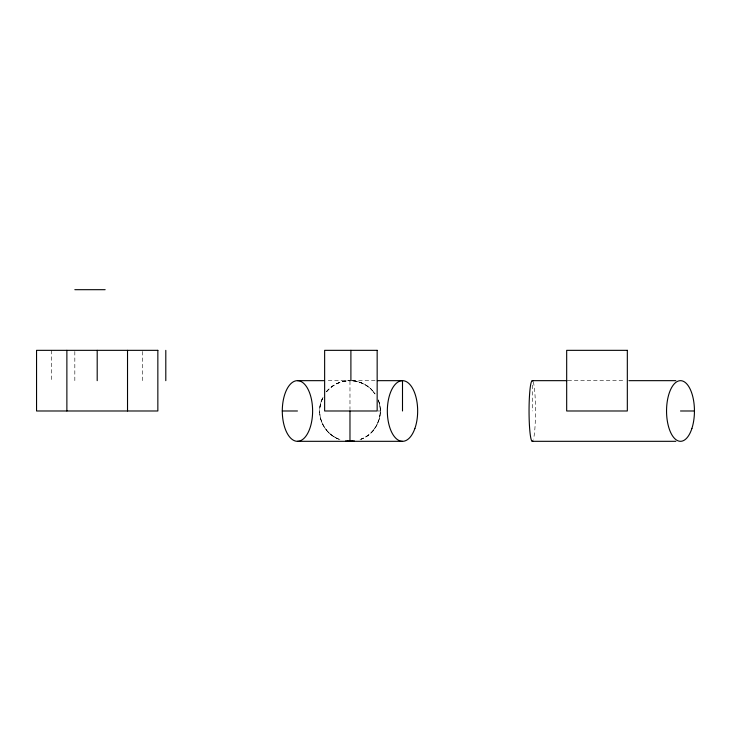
<?xml version="1.0" encoding="UTF-8"?>
<svg xmlns="http://www.w3.org/2000/svg" width="731" height="731" viewBox="0 0 731 731"><rect width="100%" height="100%" fill="white"/><g stroke="black" fill="none" stroke-linecap="round" stroke-linejoin="round"><path stroke-width="0.55" stroke-dasharray="3.65 2.74" d="M378.439 400.524C384.241 415.281 376.227 433.465 361.379 439.084M319.812 407.871L321.028 401.931L323.34 396.494L320.617 403.375A26.49 22.935 -90 0 0 320.617 418.598C322.938 427.754 329.8 435.557 338.563 439.084M373.358 430.294L376.611 425.479L379.334 418.598A26.49 22.935 -90 0 0 379.334 403.375L378.229 400.076M326.593 391.679C332.267 384.789 341.048 380.65 349.975 380.659L325.999 380.659M352.26 380.659L376.017 380.659M567.941 380.659L624.777 380.659M378.055 410.986L380.303 410.986M352.881 380.805C361.754 381.646 370.124 386.598 375.094 394L371.421 389.541M328.53 432.432C323.659 427.534 320.534 420.974 319.812 414.102M532.269 385.164L532.269 410.986M349.975 381.089L349.975 409.424M142.691 351.465L142.691 380.659M74.827 351.474L74.827 380.659M51.709 350.341L51.709 380.659M378.174 399.82A30.327 30.327 0 0 1 361.132 439.185M338.809 439.185A30.327 30.327 0 0 1 323.038 397.061M326.428 391.871A30.327 30.327 0 0 1 375.359 394.393M326.465 391.514A37.491 32.466 -90 0 1 349.966 380.888M339.952 439.587A37.811 32.749 -90 0 1 328.457 432.533M352.872 380.915A37.811 32.749 -90 0 1 371.494 389.44M373.486 430.458A37.491 32.466 -90 0 1 359.99 439.578M533.155 381.829A30.327 3.216 -90 0 1 535.485 409.497A30.327 3.216 -90 0 1 533.456 439.185"/><path stroke-width="1.1" d="M74.827 289.686L105.154 289.686M297.453 380.659A30.327 15.159 -90 0 1 310.584 426.146A30.327 15.159 -90 0 1 284.322 426.146A30.327 15.159 -90 0 1 297.453 380.659L323.714 380.659M377.379 380.659L402.498 380.659L402.498 410.986M532.269 380.659L566.991 380.659M628.952 380.659L675.846 380.659M282.294 410.986L297.453 410.986M680.497 410.986L694.45 410.986M297.453 441.314L402.498 441.314M532.269 441.314L675.846 441.314M350.898 350.341L350.898 380.659M349.975 410.986L349.975 441.305M165.8 350.35L165.8 380.659M127.523 350.341L127.523 410.986M97.196 350.341L97.196 380.659M66.877 350.341L66.877 410.986M352.698 441.186A30.327 30.327 0 0 1 347.252 441.186M345.635 440.912A37.811 32.749 -90 0 0 349.975 441.14A37.491 32.466 -90 0 0 354.316 440.884M532.853 440.802A30.327 3.216 -90 0 1 529.052 410.986A30.327 3.216 -90 0 1 532.853 381.171M157.85 350.341L36.55 350.341L36.55 410.986L157.85 410.986L157.85 350.341M377.159 350.341L324.637 350.341L324.637 410.986L377.159 410.986L377.159 350.341M627.326 350.341L566.68 350.341L566.68 410.986L627.326 410.986L627.326 350.341M414.897 428.448A30.327 15.159 -90 0 0 403.859 380.787A30.327 15.159 -90 0 0 388.737 423.724A30.327 15.159 -90 0 0 414.897 428.448M691.901 428.448A30.327 13.953 -90 0 0 681.749 380.787A30.327 13.953 -90 0 0 667.832 423.724A30.327 13.953 -90 0 0 691.901 428.448"/></g></svg>
